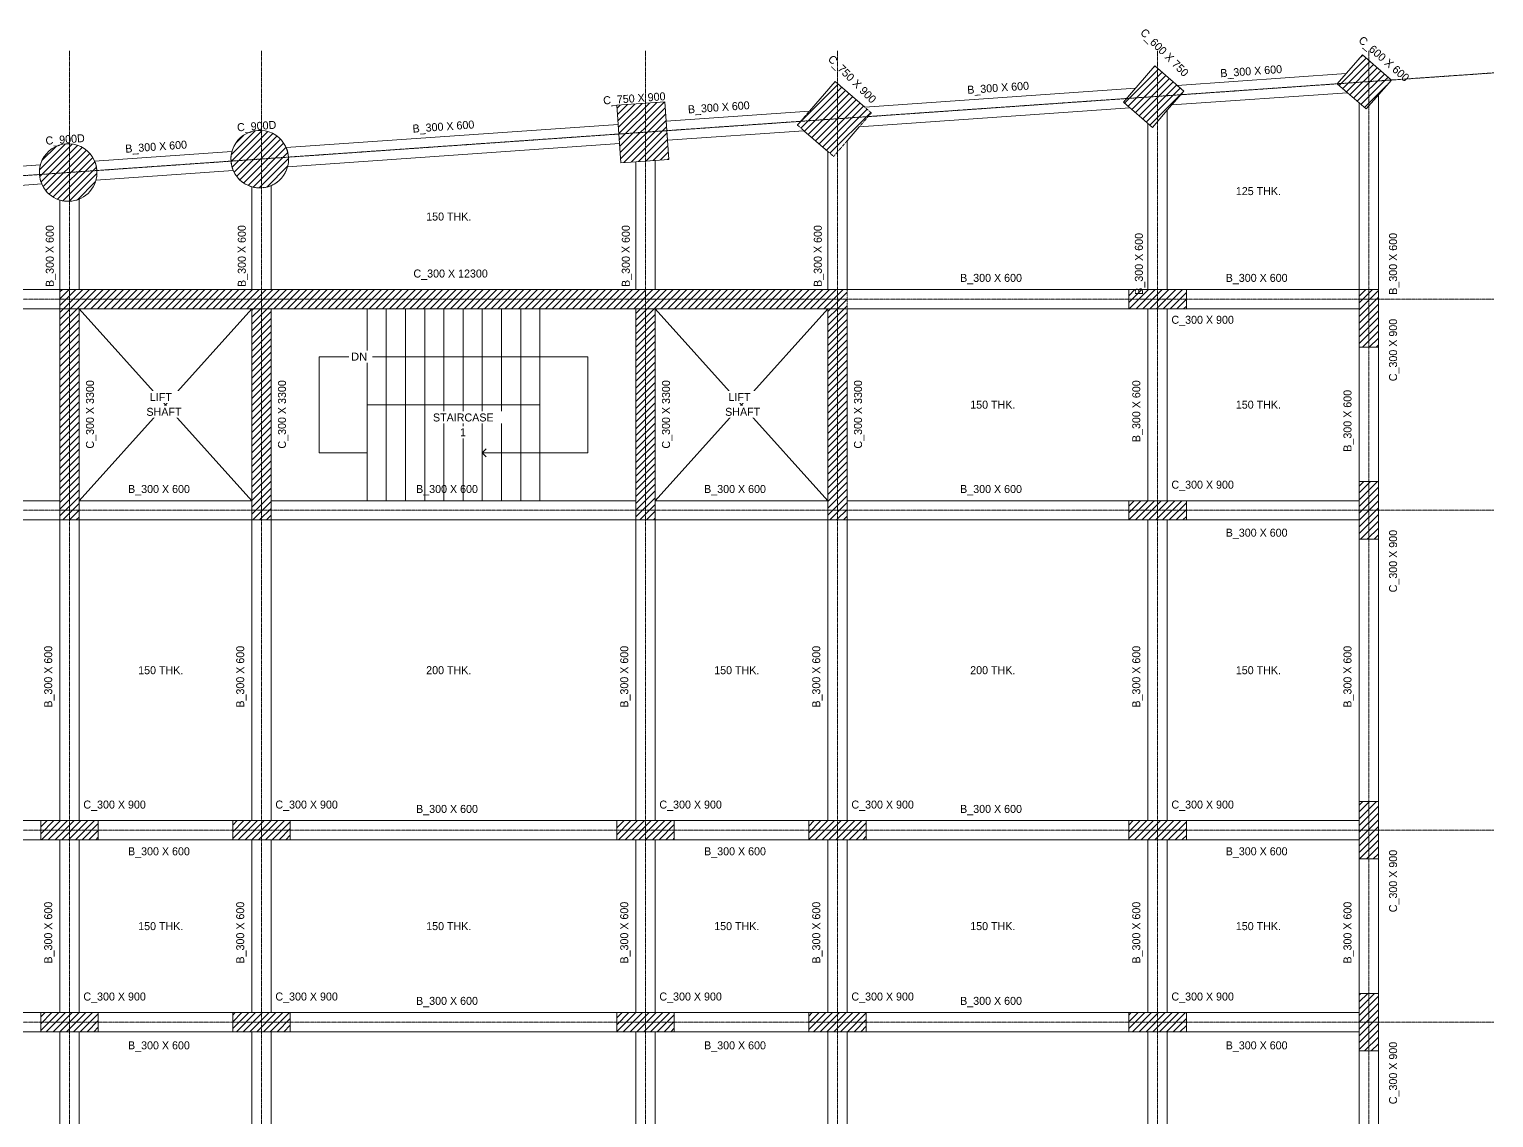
# Model space of a CAD drawing. Header units: millimetres. Extents: x -4305 to 30252, y -4651 to 30518.
# Drawn here: x 7372 to 30252, y 13506 to 30518 of the extents above; entities that cross this region are included whole.
import ezdxf

# ---------------------------------------------------------------- set-up
doc = ezdxf.new("R2010")
doc.units = ezdxf.units.MM
for name, pattern in [('Dash', [6.35, 3.175, -3.175]), ('Grid Line', [22.225, 12.7, -3.175, 3.175, -3.175]), ('Overhead', [3.96875, 2.38125, -1.5875])]:
    doc.linetypes.add(name, pattern=pattern)
for name, color, linetype, lineweight in [('A-DETL', 90, 'Continuous', 18), ('A-FLOR', 192, 'Continuous', 18), ('A-FLOR-IDEN', 11, 'Continuous', 9), ('G-ANNO-TEXT', 231, 'Continuous', 9), ('S-BEAM', 12, 'Continuous', 18), ('S-BEAM-HDLN', 1, 'Dash', 18), ('S-BEAM-IDEN', 2, 'Continuous', 9), ('S-COLS', 52, 'Continuous', 18), ('S-COLS-HDLN', 52, 'Dash', 18), ('S-COLS-IDEN', 171, 'Continuous', 9), ('S-GRID', 1, 'Continuous', 9), ('S-STRS', 31, 'Continuous', 18), ('S-STRS-ANNO', 31, 'Continuous', 18), ('S-STRS-IDEN', 31, 'Continuous', 18)]:
    doc.layers.add(name, color=color, linetype=linetype, lineweight=lineweight)
doc.styles.add('Arial', font='arial.ttf', dxfattribs={"height": 125})
doc.styles.add('JetBrains Mono', font='JetBrainsMono-VariableFont_wght.ttf', dxfattribs={"height": 125})
pattern_1 = [(45, (0, 0), (-53.03301, 53.03301), [])]

msp = doc.modelspace()

# ---------------------------------------------------------------- hatches: boundary and pattern name
at = {"layer": 'S-COLS'}
h = msp.add_hatch(dxfattribs=at)
h.set_pattern_fill('FP_1', color=8, style=0, pattern_type=2)
h.set_pattern_definition(pattern_1)
h.paths.add_polyline_path([(28259.9, 29271.9), (28653.6, 29724.7), (28200.7, 30118.4), (27807.1, 29665.5), (28150, 29367.5)])
h = msp.add_hatch(dxfattribs=at)
h.set_pattern_fill('FP_2', color=8, style=0, pattern_type=2)
h.set_pattern_definition(pattern_1)
h.paths.add_polyline_path([(24918.8, 28985.1), (25410.8, 29551.1), (24958, 29944.8), (24465.9, 29378.7)])
h = msp.add_hatch(dxfattribs=at)
h.set_pattern_fill('FP_1', color=8, style=0, pattern_type=2)
h.set_pattern_definition(pattern_1)
h.paths.add_polyline_path([(19938.3, 28530.5), (20528.8, 29209.7), (19962.8, 29701.8), (19372.3, 29022.5), (19850, 28607.3)])
h = msp.add_hatch(dxfattribs=at)
h.set_pattern_fill('FP_1', color=8, style=0, pattern_type=2)
h.set_pattern_definition(pattern_1)
h.paths.add_polyline_path([(16615.2, 28431.8), (17363.3, 28484.1), (17300.5, 29381.9), (16552.4, 29329.6), (16594.2, 28731)])
h = msp.add_hatch(dxfattribs=at)
h.set_pattern_fill('FP_3', color=8, style=0, pattern_type=2)
h.set_pattern_definition(pattern_1)
h.paths.add_polyline_path([(10940.5, 28039.4), (11011.9, 28040), (11082.3, 28051.9), (11150, 28074.8), (11209.5, 28105.8), (11263.7, 28145.2), (11311.5, 28192.4), (11351.7, 28246), (11383.5, 28305.1), (11406.2, 28368.2), (11417, 28418), (11422, 28468.7), (11421.4, 28519.7), (11410.1, 28593.1), (11386.9, 28663.7), (11352.3, 28729.5), (11307.4, 28788.8), (11253.4, 28839.8), (11191.7, 28881.3), (11124, 28912), (11052.2, 28931.2), (10978.3, 28938.2), (10904.1, 28933.1), (10831.8, 28915.7), (10763.4, 28886.8), (10700.7, 28846.9), (10645.3, 28797.3), (10597.7, 28737), (10562.7, 28674.3), (10537.7, 28604.4), (10524.5, 28531.2), (10523.6, 28456.9), (10534.2, 28386.3), (10555.9, 28318.2), (10588, 28254.4), (10629.8, 28196.5), (10680.3, 28146), (10738.1, 28104.1), (10801.9, 28071.9), (10869.9, 28050.1)])
h = msp.add_hatch(dxfattribs=at)
h.set_pattern_fill('FP_4', color=8, style=0, pattern_type=2)
h.set_pattern_definition(pattern_1)
h.paths.add_polyline_path([(7974, 27829), (8048.1, 27834.2), (8120.4, 27851.5), (8188.9, 27880.5), (8251.6, 27920.4), (8306.9, 27970), (8353.3, 28028.1), (8389.5, 28093), (8414.6, 28162.9), (8427.7, 28236.1), (8428.7, 28310.4), (8417.4, 28383.9), (8394.2, 28454.5), (8359.6, 28520.3), (8314.7, 28579.5), (8260.7, 28630.5), (8199, 28672), (8131.4, 28702.7), (8059.5, 28721.9), (7985.6, 28729), (7911.4, 28723.8), (7839.1, 28706.5), (7770.7, 28677.5), (7708, 28637.6), (7652.6, 28588), (7606.3, 28530), (7570, 28465.1), (7545, 28395.1), (7531.8, 28321.9), (7530.9, 28247.6), (7542.2, 28174.2), (7565.4, 28103.6), (7599.9, 28037.7), (7644.8, 27978.5), (7698.8, 27927.5), (7760.5, 27886), (7828.2, 27855.3), (7900, 27836.1)])
h = msp.add_hatch(dxfattribs=at)
h.set_pattern_fill('FP_1', color=8, style=0, pattern_type=2)
h.set_pattern_definition(pattern_1)
h.paths.add_polyline_path([(20150, 26150), (20150, 26450), (7850, 26450), (7850, 26150), (12973.6, 26150)])
h = msp.add_hatch(dxfattribs=at)
h.set_pattern_fill('FP_1', color=8, style=0, pattern_type=2)
h.set_pattern_definition(pattern_1)
h.paths.add_polyline_path([(25450, 26150), (25450, 26450), (24550, 26450), (24550, 26150), (25150, 26150)])
h = msp.add_hatch(dxfattribs=at)
h.set_pattern_fill('FP_1', color=8, style=0, pattern_type=2)
h.set_pattern_definition(pattern_1)
h.paths.add_polyline_path([(28450, 25550), (28450, 26450), (28150, 26450), (28150, 25550)])
h = msp.add_hatch(dxfattribs=at)
h.set_pattern_fill('FP_1', color=8, style=0, pattern_type=2)
h.set_pattern_definition(pattern_1)
h.paths.add_polyline_path([(8150, 22850), (8150, 26150), (7850, 26150), (7850, 22850)])
h = msp.add_hatch(dxfattribs=at)
h.set_pattern_fill('FP_1', color=8, style=0, pattern_type=2)
h.set_pattern_definition(pattern_1)
h.paths.add_polyline_path([(11150, 22850), (11150, 26150), (10850, 26150), (10850, 22850)])
h = msp.add_hatch(dxfattribs=at)
h.set_pattern_fill('FP_1', color=8, style=0, pattern_type=2)
h.set_pattern_definition(pattern_1)
h.paths.add_polyline_path([(17150, 22850), (17150, 26150), (16850, 26150), (16850, 22850)])
h = msp.add_hatch(dxfattribs=at)
h.set_pattern_fill('FP_1', color=8, style=0, pattern_type=2)
h.set_pattern_definition(pattern_1)
h.paths.add_polyline_path([(20150, 22850), (20150, 26150), (19850, 26150), (19850, 22850)])
h = msp.add_hatch(dxfattribs=at)
h.set_pattern_fill('FP_1', color=8, style=0, pattern_type=2)
h.set_pattern_definition(pattern_1)
h.paths.add_polyline_path([(28450, 22550), (28450, 23450), (28150, 23450), (28150, 22550)])
h = msp.add_hatch(dxfattribs=at)
h.set_pattern_fill('FP_1', color=8, style=0, pattern_type=2)
h.set_pattern_definition(pattern_1)
h.paths.add_polyline_path([(25450, 22850), (25450, 23150), (24550, 23150), (24550, 22850), (25150, 22850)])
h = msp.add_hatch(dxfattribs=at)
h.set_pattern_fill('FP_1', color=8, style=0, pattern_type=2)
h.set_pattern_definition(pattern_1)
h.paths.add_polyline_path([(28450, 17550), (28450, 18450), (28150, 18450), (28150, 17550)])
h = msp.add_hatch(dxfattribs=at)
h.set_pattern_fill('FP_1', color=8, style=0, pattern_type=2)
h.set_pattern_definition(pattern_1)
h.paths.add_polyline_path([(8150, 17850), (8450, 17850), (8450, 18150), (7550, 18150), (7550, 17850), (7850, 17850)])
h = msp.add_hatch(dxfattribs=at)
h.set_pattern_fill('FP_1', color=8, style=0, pattern_type=2)
h.set_pattern_definition(pattern_1)
h.paths.add_polyline_path([(11150, 17850), (11450, 17850), (11450, 18150), (10550, 18150), (10550, 17850), (10850, 17850)])
h = msp.add_hatch(dxfattribs=at)
h.set_pattern_fill('FP_1', color=8, style=0, pattern_type=2)
h.set_pattern_definition(pattern_1)
h.paths.add_polyline_path([(17150, 17850), (17450, 17850), (17450, 18150), (16550, 18150), (16550, 17850), (16850, 17850)])
h = msp.add_hatch(dxfattribs=at)
h.set_pattern_fill('FP_1', color=8, style=0, pattern_type=2)
h.set_pattern_definition(pattern_1)
h.paths.add_polyline_path([(20150, 17850), (20450, 17850), (20450, 18150), (19550, 18150), (19550, 17850), (19850, 17850)])
h = msp.add_hatch(dxfattribs=at)
h.set_pattern_fill('FP_1', color=8, style=0, pattern_type=2)
h.set_pattern_definition(pattern_1)
h.paths.add_polyline_path([(25150, 17850), (25450, 17850), (25450, 18150), (24550, 18150), (24550, 17850), (24850, 17850)])
h = msp.add_hatch(dxfattribs=at)
h.set_pattern_fill('FP_1', color=8, style=0, pattern_type=2)
h.set_pattern_definition(pattern_1)
h.paths.add_polyline_path([(28150, 14550), (28450, 14550), (28450, 15450), (28150, 15450), (28150, 14850)])
h = msp.add_hatch(dxfattribs=at)
h.set_pattern_fill('FP_1', color=8, style=0, pattern_type=2)
h.set_pattern_definition(pattern_1)
h.paths.add_polyline_path([(8150, 14850), (8450, 14850), (8450, 15150), (7550, 15150), (7550, 14850), (7850, 14850)])
h = msp.add_hatch(dxfattribs=at)
h.set_pattern_fill('FP_1', color=8, style=0, pattern_type=2)
h.set_pattern_definition(pattern_1)
h.paths.add_polyline_path([(11450, 14850), (11450, 15150), (10550, 15150), (10550, 14850), (11150, 14850)])
h = msp.add_hatch(dxfattribs=at)
h.set_pattern_fill('FP_1', color=8, style=0, pattern_type=2)
h.set_pattern_definition(pattern_1)
h.paths.add_polyline_path([(17450, 14850), (17450, 15150), (16550, 15150), (16550, 14850), (17150, 14850)])
h = msp.add_hatch(dxfattribs=at)
h.set_pattern_fill('FP_1', color=8, style=0, pattern_type=2)
h.set_pattern_definition(pattern_1)
h.paths.add_polyline_path([(20150, 14850), (20450, 14850), (20450, 15150), (19550, 15150), (19550, 14850), (19850, 14850)])
h = msp.add_hatch(dxfattribs=at)
h.set_pattern_fill('FP_1', color=8, style=0, pattern_type=2)
h.set_pattern_definition(pattern_1)
h.paths.add_polyline_path([(25450, 14850), (25450, 15150), (24550, 15150), (24550, 14850), (25150, 14850)])

# ---------------------------------------------------------------- linework, layer by layer
at = {"layer": 'A-DETL'}
for p, q in [((8150, 26150), (10850, 23150)), ((8150, 23150), (10850, 26150)), ((17150, 26150), (19850, 23150)), ((17150, 23150), (19850, 26150))]:
    msp.add_line(p, q, dxfattribs=at)
at = {"layer": 'A-FLOR'}
for p, q in [((27967.2, 29526.4), (25222.4, 29334.4)), ((28150, 29367.5), (27967.2, 29526.4)), ((25222.4, 29334.4), (25150, 29251.1)), ((28150, 26450), (28150, 29367.5)), ((25150, 29251.1), (25150, 26450)), ((16594.2, 28731), (11406.2, 28368.2)), ((16615.2, 28431.8), (16594.2, 28731)), ((16850, 28448.2), (16615.2, 28431.8)), ((16850, 26450), (16850, 28448.2)), ((11150, 28074.8), (11150, 26450)), ((11150, 26450), (16850, 26450)), ((25150, 26450), (28150, 26450)), ((7850, 26150), (3150, 26150)), ((7850, 23150), (7850, 26150)), ((20150, 26150), (20150, 23150)), ((24850, 26150), (20150, 26150)), ((24850, 23150), (24850, 26150)), ((25150, 26150), (25150, 23150)), ((28150, 26150), (25150, 26150)), ((28150, 23150), (28150, 26150)), ((3150, 23150), (7850, 23150)), ((20150, 23150), (24850, 23150)), ((25150, 23150), (28150, 23150)), ((7850, 22850), (3150, 22850)), ((7850, 18150), (7850, 22850)), ((10850, 22850), (8150, 22850)), ((8150, 22850), (8150, 18150)), ((10850, 18150), (10850, 22850)), ((16850, 22850), (11150, 22850)), ((11150, 22850), (11150, 18150)), ((16850, 18150), (16850, 22850)), ((19850, 22850), (17150, 22850)), ((17150, 22850), (17150, 18150)), ((19850, 18150), (19850, 22850)), ((20150, 22850), (20150, 18150)), ((24850, 22850), (20150, 22850)), ((24850, 18150), (24850, 22850)), ((25150, 22850), (25150, 18150)), ((28150, 22850), (25150, 22850)), ((28150, 18150), (28150, 22850)), ((3150, 18150), (7850, 18150)), ((8150, 18150), (10850, 18150)), ((11150, 18150), (16850, 18150)), ((17150, 18150), (19850, 18150)), ((20150, 18150), (24850, 18150)), ((25150, 18150), (28150, 18150)), ((7850, 17850), (3150, 17850)), ((7850, 15150), (7850, 17850)), ((10850, 17850), (8150, 17850)), ((8150, 17850), (8150, 15150)), ((10850, 15150), (10850, 17850)), ((16850, 17850), (11150, 17850)), ((11150, 17850), (11150, 15150)), ((16850, 15150), (16850, 17850)), ((19850, 17850), (17150, 17850)), ((17150, 17850), (17150, 15150)), ((19850, 15150), (19850, 17850)), ((20150, 17850), (20150, 15150)), ((24850, 17850), (20150, 17850)), ((24850, 15150), (24850, 17850)), ((25150, 17850), (25150, 15150)), ((28150, 17850), (25150, 17850)), ((28150, 15150), (28150, 17850)), ((3150, 15150), (7850, 15150)), ((8150, 15150), (10850, 15150)), ((11150, 15150), (16850, 15150)), ((17150, 15150), (19850, 15150)), ((20150, 15150), (24850, 15150)), ((25150, 15150), (28150, 15150)), ((7850, 14850), (3150, 14850)), ((7850, 11150), (7850, 14850)), ((10850, 14850), (8150, 14850)), ((8150, 14850), (8150, 11150)), ((10850, 11150), (10850, 14850)), ((16850, 14850), (11150, 14850)), ((11150, 14850), (11150, 11150)), ((16850, 11150), (16850, 14850)), ((19850, 14850), (17150, 14850)), ((17150, 14850), (17150, 11150)), ((19850, 11150), (19850, 14850)), ((24850, 14850), (20150, 14850)), ((20150, 14850), (20150, 11150)), ((24850, 11150), (24850, 14850)), ((28150, 14850), (25150, 14850)), ((25150, 14850), (25150, 11150)), ((28150, 11150), (28150, 14850))]:
    msp.add_line(p, q, dxfattribs=at)
msp.add_arc((10972.5, 28488.3), 450, 293.23532, 344.52897, dxfattribs=at)
at = {"layer": 'S-BEAM'}
for p, q in [((27946.3, 29825.6), (25307.3, 29641.1)), ((27807.1, 29665.5), (27946.3, 29825.6)), ((24654.3, 29595.4), (20425.3, 29299.7)), ((24465.9, 29378.7), (24654.3, 29595.4)), ((25410.8, 29551.1), (25222.4, 29334.4)), ((25222.4, 29334.4), (27967.2, 29526.4)), ((25307.3, 29641.1), (25410.8, 29551.1)), ((27967.2, 29526.4), (27807.1, 29665.5)), ((20340.4, 28993), (24569.4, 29288.8)), ((24569.4, 29288.8), (24465.9, 29378.7)), ((28259.9, 29271.9), (28150, 29367.5)), ((28150, 29367.5), (28150, 26450)), ((28450, 29490.6), (28259.9, 29271.9)), ((28450, 26450), (28450, 29490.6)), ((19560.7, 29239.2), (17321.5, 29082.6)), ((17321.5, 29082.6), (17342.4, 28783.4)), ((25150, 29251.1), (24918.8, 28985.1)), ((25150, 26450), (25150, 29251.1)), ((16573.3, 29030.3), (11385.2, 28667.5)), ((16594.2, 28731), (16573.3, 29030.3)), ((17342.4, 28783.4), (19475.8, 28932.6)), ((24918.8, 28985.1), (24850, 29044.9)), ((24850, 29044.9), (24850, 26450)), ((10538.8, 28608.3), (8392.5, 28458.2)), ((11406.2, 28368.2), (16594.2, 28731)), ((19850, 28607.3), (19850, 26450)), ((20150, 26450), (20150, 28774)), ((7546.1, 28399), (3324.4, 28103.8)), ((17150, 28469.2), (16850, 28448.2)), ((16850, 28448.2), (16850, 26450)), ((17150, 26450), (17150, 28469.2)), ((8413.5, 28159), (10559.7, 28309.1)), ((3345.3, 27804.5), (7567, 28099.8)), ((10850, 28055.3), (10850, 26450)), ((11150, 26450), (11150, 28074.8)), ((7850, 27848.1), (7850, 26450)), ((8150, 26450), (8150, 27862.4)), ((7850, 26450), (3450, 26450)), ((7850, 26150), (7850, 26450)), ((7850, 26450), (8150, 26450)), ((10850, 26450), (11150, 26450)), ((16850, 26450), (17150, 26450)), ((19850, 26450), (20150, 26450)), ((24550, 26450), (20150, 26450)), ((24550, 26150), (24550, 26450)), ((24850, 26450), (25150, 26450)), ((25450, 26450), (25450, 26150)), ((28150, 26450), (25450, 26450)), ((28150, 26150), (28150, 26450)), ((28150, 26450), (28450, 26450)), ((3450, 26150), (7850, 26150)), ((20150, 26150), (24550, 26150)), ((25150, 26150), (24850, 26150)), ((24850, 26150), (24850, 23150)), ((25150, 23150), (25150, 26150)), ((25450, 26150), (28150, 26150)), ((28450, 25550), (28150, 25550)), ((28150, 25550), (28150, 23450)), ((28450, 23450), (28450, 25550)), ((28150, 23450), (28450, 23450)), ((7850, 23150), (3450, 23150)), ((7850, 22850), (7850, 23150)), ((8150, 23150), (8150, 22850)), ((10850, 23150), (8150, 23150)), ((10850, 22850), (10850, 23150)), ((11150, 23150), (11150, 22850)), ((16850, 23150), (11150, 23150)), ((16850, 22850), (16850, 23150)), ((17150, 23150), (17150, 22850)), ((19850, 23150), (17150, 23150)), ((19850, 22850), (19850, 23150)), ((20150, 23150), (20150, 22850)), ((24550, 23150), (20150, 23150)), ((24550, 22850), (24550, 23150)), ((24850, 23150), (25150, 23150)), ((25450, 23150), (25450, 22850)), ((28150, 23150), (25450, 23150)), ((28150, 22850), (28150, 23150)), ((3450, 22850), (7850, 22850)), ((8150, 22850), (7850, 22850)), ((7850, 22850), (7850, 18150)), ((8150, 18150), (8150, 22850)), ((8150, 22850), (10850, 22850)), ((11150, 22850), (10850, 22850)), ((10850, 22850), (10850, 18150)), ((11150, 18150), (11150, 22850)), ((11150, 22850), (16850, 22850)), ((17150, 22850), (16850, 22850)), ((16850, 22850), (16850, 18150)), ((17150, 18150), (17150, 22850)), ((17150, 22850), (19850, 22850)), ((20150, 22850), (19850, 22850)), ((19850, 22850), (19850, 18150)), ((20150, 18150), (20150, 22850)), ((20150, 22850), (24550, 22850)), ((25150, 22850), (24850, 22850)), ((24850, 22850), (24850, 18150)), ((25150, 18150), (25150, 22850)), ((25450, 22850), (28150, 22850)), ((28450, 22550), (28150, 22550)), ((28150, 22550), (28150, 18450)), ((28450, 18450), (28450, 22550)), ((28150, 18450), (28450, 18450)), ((7550, 18150), (3450, 18150)), ((7550, 17850), (7550, 18150)), ((7850, 18150), (8150, 18150)), ((8450, 18150), (8450, 17850)), ((10550, 18150), (8450, 18150)), ((10550, 17850), (10550, 18150)), ((10850, 18150), (11150, 18150)), ((11450, 18150), (11450, 17850)), ((16550, 18150), (11450, 18150)), ((16550, 17850), (16550, 18150)), ((16850, 18150), (17150, 18150)), ((17450, 18150), (17450, 17850)), ((19550, 18150), (17450, 18150)), ((19550, 17850), (19550, 18150)), ((19850, 18150), (20150, 18150)), ((20450, 18150), (20450, 17850)), ((24550, 18150), (20450, 18150)), ((24550, 17850), (24550, 18150)), ((24850, 18150), (25150, 18150)), ((25450, 18150), (25450, 17850)), ((28150, 18150), (25450, 18150)), ((28150, 17850), (28150, 18150)), ((3450, 17850), (7550, 17850)), ((8150, 17850), (7850, 17850)), ((7850, 17850), (7850, 15150)), ((8150, 15150), (8150, 17850)), ((8450, 17850), (10550, 17850)), ((11150, 17850), (10850, 17850)), ((10850, 17850), (10850, 15150)), ((11150, 15150), (11150, 17850)), ((11450, 17850), (16550, 17850)), ((17150, 17850), (16850, 17850)), ((16850, 17850), (16850, 15150)), ((17150, 15150), (17150, 17850)), ((17450, 17850), (19550, 17850)), ((20150, 17850), (19850, 17850)), ((19850, 17850), (19850, 15150)), ((20150, 15150), (20150, 17850)), ((20450, 17850), (24550, 17850)), ((25150, 17850), (24850, 17850)), ((24850, 17850), (24850, 15150)), ((25150, 15150), (25150, 17850)), ((25450, 17850), (28150, 17850)), ((28450, 17550), (28150, 17550)), ((28150, 17550), (28150, 15450)), ((28450, 15450), (28450, 17550)), ((28150, 15450), (28450, 15450)), ((7550, 15150), (3450, 15150)), ((7550, 14850), (7550, 15150)), ((7850, 15150), (8150, 15150)), ((8450, 15150), (8450, 14850)), ((10550, 15150), (8450, 15150)), ((10550, 14850), (10550, 15150)), ((10850, 15150), (11150, 15150)), ((11450, 15150), (11450, 14850)), ((16550, 15150), (11450, 15150)), ((16550, 14850), (16550, 15150)), ((16850, 15150), (17150, 15150)), ((17450, 15150), (17450, 14850)), ((19550, 15150), (17450, 15150)), ((19550, 14850), (19550, 15150)), ((19850, 15150), (20150, 15150)), ((20450, 15150), (20450, 14850)), ((24550, 15150), (20450, 15150)), ((24550, 14850), (24550, 15150)), ((24850, 15150), (25150, 15150)), ((25450, 15150), (25450, 14850)), ((28150, 15150), (25450, 15150)), ((28150, 14850), (28150, 15150)), ((3450, 14850), (7550, 14850)), ((8150, 14850), (7850, 14850)), ((7850, 14850), (7850, 11150)), ((8150, 11150), (8150, 14850)), ((8450, 14850), (10550, 14850)), ((11150, 14850), (10850, 14850)), ((10850, 14850), (10850, 11150)), ((11150, 11150), (11150, 14850)), ((11450, 14850), (16550, 14850)), ((17150, 14850), (16850, 14850)), ((16850, 14850), (16850, 11150)), ((17150, 11150), (17150, 14850)), ((17450, 14850), (19550, 14850)), ((20150, 14850), (19850, 14850)), ((19850, 14850), (19850, 11150)), ((20150, 11150), (20150, 14850)), ((20450, 14850), (24550, 14850)), ((25150, 14850), (24850, 14850)), ((24850, 14850), (24850, 11150)), ((25150, 11150), (25150, 14850)), ((25450, 14850), (28150, 14850)), ((28450, 14550), (28150, 14550)), ((28150, 14550), (28150, 11450)), ((28450, 11450), (28450, 14550))]:
    msp.add_line(p, q, dxfattribs=at)
for centre, start, end in [((10972.5, 28488.3), 164.52897, 184.00019), ((10972.5, 28488.3), 4.00019, 23.47141), ((7979.8, 28279), 164.52897, 184.00019), ((7979.8, 28279), 4.00019, 23.47141), ((10972.5, 28488.3), 184.00019, 203.47141), ((10972.5, 28488.3), 344.52897, 4.00019), ((7979.8, 28279), 184.00019, 203.47141), ((7979.8, 28279), 344.52897, 4.00019), ((10972.5, 28488.3), 254.20726, 293.23532), ((7979.8, 28279), 253.23784, 292.22639)]:
    msp.add_arc(centre, 450, start, end, dxfattribs=at)
at = {"layer": 'S-BEAM-HDLN'}
for p, q in [((20528.8, 29209.7), (20425.3, 29299.7)), ((19560.7, 29239.2), (19372.3, 29022.5)), ((20340.4, 28993), (20528.8, 29209.7)), ((19372.3, 29022.5), (19475.8, 28932.6)), ((19850, 28607.3), (19938.3, 28530.5)), ((19938.3, 28530.5), (20150, 28774)), ((20150, 26150), (20150, 26450))]:
    msp.add_line(p, q, dxfattribs=at)
at = {"layer": 'S-COLS'}
for p, q in [((27807.1, 29665.5), (28200.7, 30118.4)), ((28200.7, 30118.4), (28653.6, 29724.7)), ((24465.9, 29378.7), (24958, 29944.8)), ((24958, 29944.8), (25410.8, 29551.1)), ((19560.7, 29239.2), (19962.8, 29701.8)), ((19962.8, 29701.8), (20425.3, 29299.7)), ((25410.8, 29551.1), (25222.4, 29334.4)), ((27967.2, 29526.4), (27807.1, 29665.5)), ((28150, 29367.5), (27967.2, 29526.4)), ((28653.6, 29724.7), (28259.9, 29271.9)), ((16552.4, 29329.6), (17300.5, 29381.9)), ((16594.2, 28731), (16552.4, 29329.6)), ((17300.5, 29381.9), (17363.3, 28484.1)), ((24918.8, 28985.1), (24465.9, 29378.7)), ((25222.4, 29334.4), (25150, 29251.1)), ((28259.9, 29271.9), (28150, 29367.5)), ((25150, 29251.1), (24918.8, 28985.1)), ((19850, 28607.3), (19475.8, 28932.6)), ((20340.4, 28993), (20150, 28774)), ((16615.2, 28431.8), (16594.2, 28731)), ((16850, 28448.2), (16615.2, 28431.8)), ((17363.3, 28484.1), (16850, 28448.2)), ((7850, 26450), (11150, 26450)), ((7850, 26150), (7850, 26450)), ((11150, 26450), (16850, 26450)), ((16850, 26450), (20150, 26450)), ((24550, 26450), (25150, 26450)), ((24550, 26150), (24550, 26450)), ((25150, 26450), (25450, 26450)), ((25450, 26450), (25450, 26150)), ((28150, 26450), (28450, 26450)), ((28150, 26150), (28150, 26450)), ((28450, 26450), (28450, 25550)), ((7850, 26150), (8150, 26150)), ((7850, 22850), (7850, 26150)), ((20150, 26150), (7850, 26150)), ((8150, 26150), (8150, 22850)), ((10850, 26150), (11150, 26150)), ((10850, 22850), (10850, 26150)), ((11150, 26150), (11150, 22850)), ((16850, 26150), (17150, 26150)), ((16850, 22850), (16850, 26150)), ((17150, 26150), (17150, 22850)), ((19850, 26150), (20150, 26150)), ((19850, 22850), (19850, 26150)), ((20150, 26150), (20150, 22850)), ((24850, 26150), (24550, 26150)), ((25150, 26150), (24850, 26150)), ((25450, 26150), (25150, 26150)), ((28150, 25550), (28150, 26150)), ((28450, 25550), (28150, 25550)), ((28150, 23450), (28450, 23450)), ((28150, 23150), (28150, 23450)), ((28450, 23450), (28450, 22550)), ((24550, 23150), (24850, 23150)), ((24550, 22850), (24550, 23150)), ((24850, 23150), (25150, 23150)), ((25150, 23150), (25450, 23150)), ((25450, 23150), (25450, 22850)), ((28150, 22850), (28150, 23150)), ((8150, 22850), (7850, 22850)), ((11150, 22850), (10850, 22850)), ((17150, 22850), (16850, 22850)), ((20150, 22850), (19850, 22850)), ((24850, 22850), (24550, 22850)), ((25150, 22850), (24850, 22850)), ((25450, 22850), (25150, 22850)), ((28150, 22550), (28150, 22850)), ((28450, 22550), (28150, 22550)), ((28150, 18450), (28450, 18450)), ((28150, 18150), (28150, 18450)), ((28450, 18450), (28450, 17550)), ((7550, 18150), (7850, 18150)), ((7550, 17850), (7550, 18150)), ((7850, 18150), (8150, 18150)), ((8150, 18150), (8450, 18150)), ((8450, 18150), (8450, 17850)), ((10550, 18150), (10850, 18150)), ((10550, 17850), (10550, 18150)), ((10850, 18150), (11150, 18150)), ((11150, 18150), (11450, 18150)), ((11450, 18150), (11450, 17850)), ((16550, 18150), (16850, 18150)), ((16550, 17850), (16550, 18150)), ((16850, 18150), (17150, 18150)), ((17150, 18150), (17450, 18150)), ((17450, 18150), (17450, 17850)), ((19550, 18150), (19850, 18150)), ((19550, 17850), (19550, 18150)), ((19850, 18150), (20150, 18150)), ((20150, 18150), (20450, 18150)), ((20450, 18150), (20450, 17850)), ((24550, 18150), (24850, 18150)), ((24550, 17850), (24550, 18150)), ((24850, 18150), (25150, 18150)), ((25150, 18150), (25450, 18150)), ((25450, 18150), (25450, 17850)), ((28150, 17850), (28150, 18150)), ((7850, 17850), (7550, 17850)), ((8150, 17850), (7850, 17850)), ((8450, 17850), (8150, 17850)), ((10850, 17850), (10550, 17850)), ((11150, 17850), (10850, 17850)), ((11450, 17850), (11150, 17850)), ((16850, 17850), (16550, 17850)), ((17150, 17850), (16850, 17850)), ((17450, 17850), (17150, 17850)), ((19850, 17850), (19550, 17850)), ((20150, 17850), (19850, 17850)), ((20450, 17850), (20150, 17850)), ((24850, 17850), (24550, 17850)), ((25150, 17850), (24850, 17850)), ((25450, 17850), (25150, 17850)), ((28150, 17550), (28150, 17850)), ((28450, 17550), (28150, 17550)), ((28150, 15450), (28450, 15450)), ((28150, 15150), (28150, 15450)), ((28450, 15450), (28450, 14550)), ((7550, 15150), (7850, 15150)), ((7550, 14850), (7550, 15150)), ((7850, 15150), (8150, 15150)), ((8150, 15150), (8450, 15150)), ((8450, 15150), (8450, 14850)), ((10550, 15150), (10850, 15150)), ((10550, 14850), (10550, 15150)), ((10850, 15150), (11150, 15150)), ((11150, 15150), (11450, 15150)), ((11450, 15150), (11450, 14850)), ((16550, 15150), (16850, 15150)), ((16550, 14850), (16550, 15150)), ((16850, 15150), (17150, 15150)), ((17150, 15150), (17450, 15150)), ((17450, 15150), (17450, 14850)), ((19550, 15150), (19850, 15150)), ((19550, 14850), (19550, 15150)), ((19850, 15150), (20150, 15150)), ((20150, 15150), (20450, 15150)), ((20450, 15150), (20450, 14850)), ((24550, 15150), (24850, 15150)), ((24550, 14850), (24550, 15150)), ((24850, 15150), (25150, 15150)), ((25150, 15150), (25450, 15150)), ((25450, 15150), (25450, 14850)), ((28150, 14850), (28150, 15150)), ((7850, 14850), (7550, 14850)), ((8150, 14850), (7850, 14850)), ((8450, 14850), (8150, 14850)), ((10850, 14850), (10550, 14850)), ((11150, 14850), (10850, 14850)), ((11450, 14850), (11150, 14850)), ((16850, 14850), (16550, 14850)), ((17150, 14850), (16850, 14850)), ((17450, 14850), (17150, 14850)), ((19850, 14850), (19550, 14850)), ((20150, 14850), (19850, 14850)), ((20450, 14850), (20150, 14850)), ((24850, 14850), (24550, 14850)), ((25150, 14850), (24850, 14850)), ((25450, 14850), (25150, 14850)), ((28150, 14550), (28150, 14850)), ((28450, 14550), (28150, 14550))]:
    msp.add_line(p, q, dxfattribs=at)
for centre, start, end in [((10972.5, 28488.3), 4.00019, 184.00019), ((7979.8, 28279), 4.00019, 184.00019), ((10972.5, 28488.3), 184.00019, 293.23532), ((10972.5, 28488.3), 194.72617, 195.73186), ((10972.5, 28488.3), 344.52897, 4.00019), ((7979.8, 28279), 184.00019, 4.00019), ((10972.5, 28488.3), 203.20655, 205.90175), ((10972.5, 28488.3), 211.92094, 215.56792), ((10972.5, 28488.3), 221.21595, 225.06632), ((10972.5, 28488.3), 293.23532, 344.52897), ((10972.5, 28488.3), 230.5117, 234.48841), ((10972.5, 28488.3), 239.80828, 243.86938), ((10972.5, 28488.3), 249.10585, 253.22565), ((10972.5, 28488.3), 260.81605, 262.56591), ((10972.5, 28488.3), 269.55819, 271.8952), ((10972.5, 28488.3), 277.00641, 278.19225), ((10972.5, 28488.3), 280.83743, 281.21664), ((10972.5, 28488.3), 286.31013, 286.95327), ((10972.5, 28488.3), 290.24636, 290.53227)]:
    msp.add_arc(centre, 450, start, end, dxfattribs=at)
at = {"layer": 'S-COLS-HDLN'}
for start, end in [(193.33276, 194.56407), (344.89131, 345.64852), (353.43693, 355.50051), (202.62655, 203.10911), (314.15054, 317.62886), (323.62938, 326.68269), (334.11014, 335.72672), (258.40458, 260.70287), (268.07465, 269.46826), (278.2888, 280.46517), (287.07717, 290.04578), (295.76141, 299.47088), (304.9094, 308.56083)]:
    msp.add_arc((10972.5, 28488.3), 450, start, end, dxfattribs=at)
at = {"layer": 'S-GRID', "linetype": 'Grid Line'}
for p, q in [((8000, 30181.3), (8000, -4050.9)), ((11000, 30181.3), (11000, -4050.9)), ((17000, 30181.3), (17000, -4050.9)), ((20000, 30181.3), (20000, -4050.9)), ((25000, 30181.3), (25000, -4050.9)), ((28300, 30181.3), (28300, -4050.9)), ((30252.4, 29836.5), (-3685.8, 27463.2)), ((30252.4, 26300), (-3685.8, 26300)), ((30252.4, 23000), (-3685.8, 23000)), ((30252.4, 18000), (-3685.8, 18000)), ((30252.4, 15000), (-3685.8, 15000))]:
    msp.add_line(p, q, dxfattribs=at)
at = {"layer": 'S-STRS'}
for p, q in [((11150, 26150), (11150, 23150)), ((12650, 26150), (11150, 26150)), ((12650, 24650), (12650, 26150)), ((12950, 24650), (12950, 26150)), ((13250, 24650), (13250, 26150)), ((13550, 24650), (13550, 26150)), ((13850, 24650), (13850, 26150)), ((14150, 24650), (14150, 26150)), ((14450, 24650), (14450, 26150)), ((14750, 24650), (14750, 26150)), ((15050, 24650), (15050, 26150)), ((15350, 24650), (15350, 26150)), ((12650, 23150), (12650, 24650)), ((12950, 24650), (12650, 24650)), ((13250, 24650), (12950, 24650)), ((12950, 24650), (12950, 23150)), ((13550, 24650), (13250, 24650)), ((13250, 24650), (13250, 23150)), ((13850, 24650), (13550, 24650)), ((13550, 24650), (13550, 23150)), ((14150, 24650), (13850, 24650)), ((13850, 24650), (13850, 23150)), ((14450, 24650), (14150, 24650)), ((14150, 24650), (14150, 23150)), ((14750, 24650), (14450, 24650)), ((14450, 24650), (14450, 23150)), ((15050, 24650), (14750, 24650)), ((14750, 24650), (14750, 23150)), ((15350, 24650), (15050, 24650)), ((15050, 24650), (15050, 23150)), ((15350, 24650), (15350, 23150)), ((11150, 23150), (12650, 23150))]:
    msp.add_line(p, q, dxfattribs=at)
at = {"layer": 'S-STRS', "linetype": 'Overhead'}
for p, q in [((12650, 24650), (12650, 26150)), ((12950, 24650), (12950, 26150)), ((13250, 24650), (13250, 26150)), ((13550, 24650), (13550, 26150)), ((13850, 24650), (13850, 26150)), ((14150, 24650), (14150, 26150)), ((14450, 24650), (14450, 26150)), ((14750, 24650), (14750, 26150)), ((15050, 24650), (15050, 26150)), ((15350, 24650), (15350, 26150)), ((12950, 24650), (12950, 23150)), ((13250, 24650), (13250, 23150)), ((13550, 24650), (13550, 23150)), ((13850, 24650), (13850, 23150)), ((14150, 24650), (14150, 23150)), ((14450, 24650), (14450, 23150)), ((14750, 24650), (14750, 23150)), ((15050, 24650), (15050, 23150)), ((15350, 24650), (15350, 23150))]:
    msp.add_line(p, q, dxfattribs=at)
at = {"layer": 'S-STRS-ANNO'}
for p, q in [((11900, 25400), (11900, 23900)), ((12650, 25400), (11900, 25400)), ((12950, 25400), (12650, 25400)), ((13250, 25400), (12950, 25400)), ((13550, 25400), (13250, 25400)), ((13850, 25400), (13550, 25400)), ((14150, 25400), (13850, 25400)), ((14450, 25400), (14150, 25400)), ((14750, 25400), (14450, 25400)), ((15050, 25400), (14750, 25400)), ((15350, 25400), (15050, 25400)), ((16100, 25400), (15350, 25400)), ((16100, 23900), (16100, 25400)), ((11900, 23900), (12650, 23900)), ((14450, 23900), (14512.5, 23962.5)), ((14450, 23900), (14750, 23900)), ((14450, 23900), (14512.5, 23837.5)), ((14750, 23900), (15050, 23900)), ((15050, 23900), (15350, 23900)), ((15350, 23900), (16100, 23900))]:
    msp.add_line(p, q, dxfattribs=at)

# ---------------------------------------------------------------- texts
at = {"layer": 'A-FLOR-IDEN', "char_height": 125, "width": 1026.16, "attachment_point": 1, "style": 'JetBrains Mono'}
for s, insert in [('125 THK.', (26223.1, 28051.1)), ('150 THK.', (13573.1, 27653.5)), ('150 THK.', (22073.1, 24713)), ('150 THK.', (26223.1, 24713)), ('150 THK.', (9073.1, 20563)), ('200 THK.', (13573.1, 20563)), ('150 THK.', (18073.1, 20563)), ('200 THK.', (22073.1, 20563)), ('150 THK.', (26223.1, 20563)), ('150 THK.', (9073.1, 16563)), ('150 THK.', (13573.1, 16563)), ('150 THK.', (18073.1, 16563)), ('150 THK.', (22073.1, 16563)), ('150 THK.', (26223.1, 16563))]:
    msp.add_mtext(s, dxfattribs=dict(at, insert=insert))
at = {"layer": 'S-BEAM-IDEN', "char_height": 125, "width": 1410.97, "attachment_point": 1, "style": 'JetBrains Mono'}
for insert, rotation in [((25976.1, 29892.4), 4.00019), ((22022.1, 29632.5), 4.00019), ((17657.8, 29327.3), 4.00019), ((13355.8, 29026.4), 4.00019), ((8866.8, 28712.5), 4.00019), ((7629.4, 26490.1), 90), ((10629.4, 26490.1), 90), ((16629.4, 26490.1), 90), ((19629.4, 26490.1), 90), ((24645.9, 26368), 90), ((28617.3, 26368), 90), ((24605.2, 24065.1), 90), ((27905.2, 23915.1), 90), ((7605.2, 19915.1), 90), ((10605.2, 19915.1), 90), ((16605.2, 19915.1), 90), ((19605.2, 19915.1), 90), ((24605.2, 19915.1), 90), ((27905.2, 19915.1), 90), ((7605.2, 15915.1), 90), ((10605.2, 15915.1), 90), ((16605.2, 15915.1), 90), ((19605.2, 15915.1), 90), ((24605.2, 15915.1), 90), ((27905.2, 15915.1), 90)]:
    msp.add_mtext('B_300 X 600', dxfattribs=dict(at, insert=insert, rotation=rotation))
for insert in [(21915.1, 26694.8), (26065.1, 26694.8), (8915.1, 23394.8), (13415.1, 23394.8), (17915.1, 23394.8), (21915.1, 23394.8), (26065.1, 22712.2), (13415.1, 18394.8), (21915.1, 18394.8), (8914.3, 17732.4), (17915.1, 17732.4), (26065.1, 17732.4), (13415.1, 15394.8), (21915.1, 15394.8), (8914.3, 14699.6), (17915.1, 14699.6), (26065.1, 14699.6)]:
    msp.add_mtext('B_300 X 600', dxfattribs=dict(at, insert=insert))
at = {"layer": 'S-COLS-IDEN', "char_height": 125, "attachment_point": 1, "style": 'JetBrains Mono'}
for s, insert, width, rotation in [('C_600 X 750', (24808.8, 30543.5), 1410.97, 315), ('C_600 X 600', (28210.8, 30422.7), 1410.97, 319.00019), ('C_750 X 900', (19928.6, 30128.8), 1410.97, 315), ('C_750 X 900', (16334.2, 29466.8), 1410.97, 4.00019), ('C_900D', (10614.1, 29046.6), 769.62, 4.00019), ('C_900D', (7621.4, 28838.1), 769.62, 4.00019), ('C_300 X 900', (28617.3, 25017), 1410.97, 90), ('C_300 X 3300', (8257.3, 23964), 1539.24, 90), ('C_300 X 3300', (11257.3, 23964), 1539.24, 90), ('C_300 X 3300', (17257.3, 23964), 1539.24, 90), ('C_300 X 3300', (20257.3, 23964), 1539.24, 90), ('C_300 X 900', (28617.3, 21717), 1410.97, 90), ('C_300 X 900', (28617.3, 16717), 1410.97, 90), ('C_300 X 900', (28617.3, 13717), 1410.97, 90)]:
    msp.add_mtext(s, dxfattribs=dict(at, insert=insert, width=width, rotation=rotation))
for s, insert, width in [('C_300 X 12300', (13374.1, 26762.7), 1667.51), ('C_300 X 900', (25217, 26039.8), 1410.97), ('C_300 X 900', (25217, 23462.7), 1410.97), ('C_300 X 900', (8217, 18462.7), 1410.97), ('C_300 X 900', (11217, 18462.7), 1410.97), ('C_300 X 900', (17217, 18462.7), 1410.97), ('C_300 X 900', (20217, 18462.7), 1410.97), ('C_300 X 900', (25217, 18462.7), 1410.97), ('C_300 X 900', (8217, 15462.7), 1410.97), ('C_300 X 900', (11217, 15462.7), 1410.97), ('C_300 X 900', (17217, 15462.7), 1410.97), ('C_300 X 900', (20217, 15462.7), 1410.97), ('C_300 X 900', (25217, 15462.7), 1410.97)]:
    msp.add_mtext(s, dxfattribs=dict(at, insert=insert, width=width))

# ---------------------------------------------------------------- next in the draw order: texts
at = {"layer": 'G-ANNO-TEXT', "color": 7, "char_height": 125, "attachment_point": 1, "style": 'JetBrains Mono', "bg_fill": 3, "box_fill_scale": 1.25, "bg_fill_color": 9, "bg_fill_true_color": 13158600, "bg_fill_transparency": 0}
for s, insert, width in [('LIFT ', (9254.9, 24833), 641.35), ('LIFT ', (18297.1, 24833), 641.35), ('STAIRCASE ', (13679, 24513), 1182.489)]:
    msp.add_mtext(s, dxfattribs=dict(at, insert=insert, width=width))
at = {"layer": 'S-STRS-IDEN', "insert": (12398.9, 25464.2), "char_height": 125, "width": 301.369, "attachment_point": 1, "line_spacing_factor": 0.941778, "style": 'Arial', "bg_fill": 3, "box_fill_scale": 1.25, "bg_fill_color": 9, "bg_fill_true_color": 13158600, "bg_fill_transparency": 0}
msp.add_mtext('DN', dxfattribs=at)

# ---------------------------------------------------------------- next in the draw order: texts
at = {"layer": 'G-ANNO-TEXT', "color": 7, "char_height": 125, "attachment_point": 1, "style": 'JetBrains Mono', "bg_fill": 3, "box_fill_scale": 1.25, "bg_fill_color": 9, "bg_fill_true_color": 13158600, "bg_fill_transparency": 0}
for s, insert, width in [('SHAFT', (9202, 24601.4), 641.35), ('SHAFT', (18244.2, 24601.4), 641.35), ('1', (14102.3, 24281.4), 128.27)]:
    msp.add_mtext(s, dxfattribs=dict(at, insert=insert, width=width))

doc.saveas('drawing.dxf')
